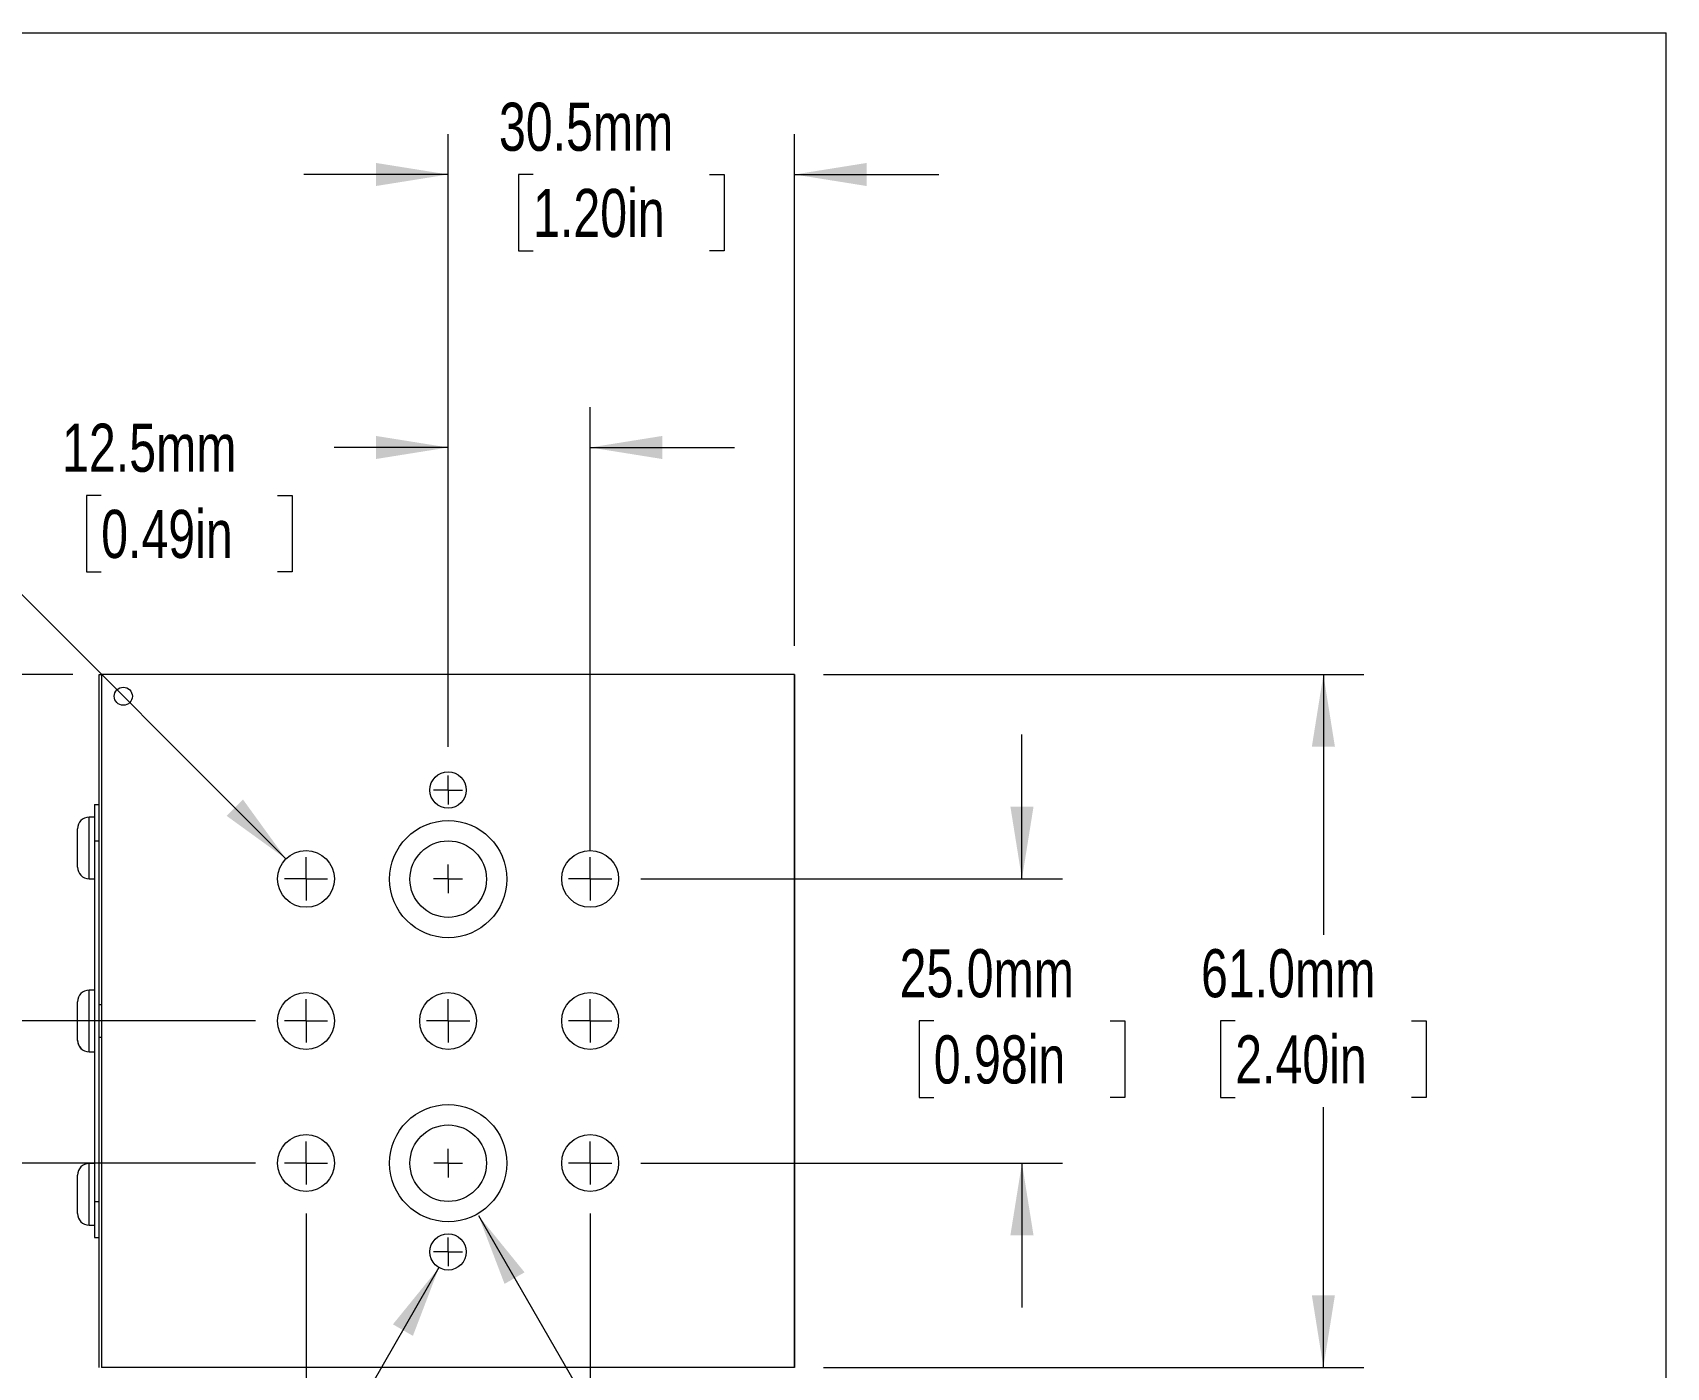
# Model space of a CAD drawing. Header units: millimetres. Extents: x 2 to 278, y 1 to 215.
# Drawn here: x 206.1 to 278, y 155.9 to 214.6 of the extents above; entities that cross this region are included whole.
import ezdxf

# ---------------------------------------------------------------- set-up
doc = ezdxf.new("R2010")
doc.units = ezdxf.units.MM
doc.styles.add('SLDTEXTSTYLE0', font='TXT', dxfattribs={"width": 0.75})
doc.styles.add('SLDTEXTSTYLE2', font='TXT', dxfattribs={"width": 0.7})
doc.dimstyles.new('SLDDIMSTYLE0', dxfattribs={"dimtxt": 2.116667, "dimasz": 3.175, "dimexe": 0, "dimexo": 0.0625, "dimgap": 0.529167, "dimtad": 0, "dimtih": 1, "dimtoh": 1, "dimdec": 1, "dimlfac": 2, "dimrnd": 1e-09, "dimzin": 12, "dimdsep": 46, "dimtxsty": 'SLDTEXTSTYLE0', "dimsah": 1, "dimcen": 0.09, "dimadec": 0, "dimazin": 3, "dimtfac": 1, "dimtdec": 1, "dimtmove": 0, "dimatfit": 0, "dimfxl": 1, "dimfrac": 2, "dimtolj": 1, "dimtzin": 12, "dimarcsym": 0})
doc.dimstyles.new('SLDDIMSTYLE1', dxfattribs={"dimtxt": 2.116667, "dimasz": 3.175, "dimexe": 0, "dimexo": 0.0625, "dimgap": 0.529167, "dimtad": 0, "dimtih": 1, "dimtoh": 1, "dimdec": 1, "dimlfac": 2, "dimrnd": 1e-09, "dimzin": 4, "dimdsep": 46, "dimtxsty": 'SLDTEXTSTYLE0', "dimsah": 1, "dimcen": 0.09, "dimadec": 0, "dimazin": 1, "dimtfac": 1, "dimtdec": 1, "dimtmove": 0, "dimatfit": 0, "dimfxl": 1, "dimfrac": 2, "dimtolj": 1, "dimtzin": 12, "dimarcsym": 0})
doc.dimstyles.new('SLDDIMSTYLE3', dxfattribs={"dimtxt": 2.116667, "dimasz": 3.175, "dimexe": 0, "dimexo": 0.0625, "dimgap": 0.529167, "dimtad": 0, "dimtih": 1, "dimtoh": 1, "dimdec": 1, "dimlfac": 2, "dimrnd": 1e-09, "dimzin": 4, "dimdsep": 46, "dimtxsty": 'SLDTEXTSTYLE0', "dimsah": 1, "dimcen": 0.09, "dimadec": 0, "dimazin": 1, "dimtfac": 1, "dimtdec": 1, "dimtofl": 0, "dimtmove": 0, "dimatfit": 3, "dimfxl": 1, "dimfrac": 2, "dimtolj": 1, "dimtzin": 12, "dimarcsym": 0})
doc.dimstyles.new('SLDDIMSTYLE4', dxfattribs={"dimtxt": 2.116667, "dimasz": 3.175, "dimexe": 0, "dimexo": 0.0625, "dimgap": 0.529167, "dimtad": 0, "dimtih": 1, "dimtoh": 1, "dimdec": 1, "dimlfac": 2, "dimrnd": 1e-09, "dimzin": 12, "dimdsep": 46, "dimtxsty": 'SLDTEXTSTYLE0', "dimsah": 1, "dimcen": 0, "dimadec": 0, "dimazin": 3, "dimtfac": 1, "dimtdec": 1, "dimtofl": 0, "dimtmove": 0, "dimatfit": 3, "dimfxl": 1, "dimfrac": 2, "dimtolj": 1, "dimtzin": 12, "dimarcsym": 0})

# ---------------------------------------------------------------- blocks, each defined once
blk = doc.blocks.new('_D_17')
at = {"color": 7, "linetype": 'Continuous', "lineweight": 0}
for p, q in [((224.398, 183.229), (224.398, 210.184)), ((239.638, 187.674), (239.638, 210.184)), ((224.398, 208.406), (218.048, 208.406)), ((228.14, 208.406), (227.496, 208.406)), ((227.496, 208.406), (227.496, 205.043)), ((235.897, 208.406), (236.541, 208.406)), ((236.541, 208.406), (236.541, 205.043)), ((239.638, 208.406), (245.988, 208.406)), ((227.496, 205.043), (228.14, 205.043)), ((236.541, 205.043), (235.897, 205.043))]:
    blk.add_line(p, q, dxfattribs=at)
at = {"color": 7, "linetype": 'Continuous', "lineweight": 18}
for points in [[(224.398, 208.406), (221.223, 208.914), (221.223, 207.898)], [(239.638, 208.406), (242.813, 207.898), (242.813, 208.914)]]:
    blk.add_solid(points, dxfattribs=at)
at = {"color": 7, "linetype": 'Continuous', "lineweight": 18, "char_height": 2.1167, "attachment_point": 1, "style": 'SLDTEXTSTYLE0'}
for s, insert in [('30.5mm', (226.636, 211.564)), ('1.20in', (228.14, 207.771))]:
    blk.add_mtext(s, dxfattribs=dict(at, insert=insert))
blk = doc.blocks.new('_D_18')
at = {"color": 7, "linetype": 'Continuous', "lineweight": 0}
for p, q in [((224.398, 183.229), (224.398, 198.173)), ((230.648, 178.684), (230.648, 198.173)), ((224.398, 196.395), (219.392, 196.395)), ((230.648, 196.395), (236.998, 196.395)), ((209.138, 194.284), (208.494, 194.284)), ((208.494, 194.284), (208.494, 190.921)), ((216.895, 194.284), (217.539, 194.284)), ((217.539, 194.284), (217.539, 190.921)), ((208.494, 190.921), (209.138, 190.921)), ((217.539, 190.921), (216.895, 190.921))]:
    blk.add_line(p, q, dxfattribs=at)
at = {"color": 7, "linetype": 'Continuous', "lineweight": 18}
for points in [[(224.398, 196.395), (221.223, 196.903), (221.223, 195.887)], [(230.648, 196.395), (233.823, 195.887), (233.823, 196.903)]]:
    blk.add_solid(points, dxfattribs=at)
at = {"color": 7, "linetype": 'Continuous', "lineweight": 18, "char_height": 2.1167, "attachment_point": 1, "style": 'SLDTEXTSTYLE0'}
for s, insert in [('12.5mm', (207.419, 197.442)), ('0.49in', (209.138, 193.65))]:
    blk.add_mtext(s, dxfattribs=dict(at, insert=insert))
blk = doc.blocks.new('_D_19')
at = {"color": 7, "linetype": 'Continuous', "lineweight": 0}
for p, q in [((240.908, 186.404), (264.681, 186.404)), ((262.903, 186.404), (262.903, 174.957)), ((259.024, 171.164), (258.381, 171.164)), ((258.381, 171.164), (258.381, 167.801)), ((266.782, 171.164), (267.425, 171.164)), ((267.425, 171.164), (267.425, 167.801)), ((258.381, 167.801), (259.024, 167.801)), ((267.425, 167.801), (266.782, 167.801)), ((262.903, 155.924), (262.903, 167.372)), ((240.908, 155.924), (264.681, 155.924))]:
    blk.add_line(p, q, dxfattribs=at)
at = {"color": 7, "linetype": 'Continuous', "lineweight": 18}
for points in [[(262.903, 186.404), (262.395, 183.229), (263.411, 183.229)], [(262.903, 155.924), (263.411, 159.099), (262.395, 159.099)]]:
    blk.add_solid(points, dxfattribs=at)
at = {"color": 7, "linetype": 'Continuous', "lineweight": 18, "char_height": 2.1167, "attachment_point": 1, "style": 'SLDTEXTSTYLE0'}
for s, insert in [('61.0mm', (257.521, 174.322)), ('2.40in', (259.024, 170.53))]:
    blk.add_mtext(s, dxfattribs=dict(at, insert=insert))
blk = doc.blocks.new('_D_20')
at = {"color": 7, "linetype": 'Continuous', "lineweight": 0}
for p, q in [((249.643, 177.414), (249.643, 183.764)), ((232.871, 177.414), (251.421, 177.414)), ((245.764, 171.164), (245.12, 171.164)), ((245.12, 171.164), (245.12, 167.801)), ((253.521, 171.164), (254.165, 171.164)), ((254.165, 171.164), (254.165, 167.801)), ((245.12, 167.801), (245.764, 167.801)), ((254.165, 167.801), (253.521, 167.801)), ((232.871, 164.914), (251.421, 164.914)), ((249.643, 164.914), (249.643, 158.564))]:
    blk.add_line(p, q, dxfattribs=at)
at = {"color": 7, "linetype": 'Continuous', "lineweight": 18}
for points in [[(249.643, 177.414), (250.151, 180.589), (249.135, 180.589)], [(249.643, 164.914), (249.135, 161.739), (250.151, 161.739)]]:
    blk.add_solid(points, dxfattribs=at)
at = {"color": 7, "linetype": 'Continuous', "lineweight": 18, "char_height": 2.1167, "attachment_point": 1, "style": 'SLDTEXTSTYLE0'}
for s, insert in [('25.0mm', (244.261, 174.322)), ('0.98in', (245.764, 170.53))]:
    blk.add_mtext(s, dxfattribs=dict(at, insert=insert))
blk = doc.blocks.new('_D_21')
at = {"color": 7, "linetype": 'Continuous', "lineweight": 0}
for p, q in [((192.096, 186.404), (192.096, 192.754)), ((207.888, 186.404), (190.318, 186.404)), ((188.218, 178.784), (187.574, 178.784)), ((187.574, 178.784), (187.574, 175.421)), ((195.975, 178.784), (196.619, 178.784)), ((196.619, 178.784), (196.619, 175.421)), ((187.574, 175.421), (188.218, 175.421)), ((196.619, 175.421), (195.975, 175.421)), ((215.926, 171.164), (190.318, 171.164)), ((192.096, 171.164), (192.096, 164.814))]:
    blk.add_line(p, q, dxfattribs=at)
at = {"color": 7, "linetype": 'Continuous', "lineweight": 18}
for points in [[(192.096, 186.404), (192.604, 189.579), (191.588, 189.579)], [(192.096, 171.164), (191.588, 167.989), (192.604, 167.989)]]:
    blk.add_solid(points, dxfattribs=at)
at = {"color": 7, "linetype": 'Continuous', "lineweight": 18, "char_height": 2.1167, "attachment_point": 1, "style": 'SLDTEXTSTYLE0'}
for s, insert in [('30.5mm', (186.714, 181.942)), ('1.20in', (188.218, 178.15))]:
    blk.add_mtext(s, dxfattribs=dict(at, insert=insert))
blk = doc.blocks.new('_D_22')
at = {"color": 7, "linetype": 'Continuous', "lineweight": 0}
for p, q in [((202.585, 171.164), (202.585, 177.514)), ((215.926, 171.164), (200.807, 171.164)), ((215.926, 164.914), (200.807, 164.914)), ((202.585, 159.894), (202.585, 164.914)), ((198.775, 159.894), (202.585, 159.894)), ((187.662, 157.783), (187.018, 157.783)), ((187.018, 157.783), (187.018, 154.42)), ((195.419, 157.783), (196.063, 157.783)), ((196.063, 157.783), (196.063, 154.42)), ((187.018, 154.42), (187.662, 154.42)), ((196.063, 154.42), (195.419, 154.42))]:
    blk.add_line(p, q, dxfattribs=at)
at = {"color": 7, "linetype": 'Continuous', "lineweight": 18}
for points in [[(202.585, 171.164), (203.093, 174.339), (202.077, 174.339)], [(202.585, 164.914), (202.077, 161.739), (203.093, 161.739)]]:
    blk.add_solid(points, dxfattribs=at)
at = {"color": 7, "linetype": 'Continuous', "lineweight": 18, "char_height": 2.1167, "attachment_point": 1, "style": 'SLDTEXTSTYLE0'}
for s, insert in [('12.5mm', (185.943, 160.941)), ('0.49in', (187.662, 157.148))]:
    blk.add_mtext(s, dxfattribs=dict(at, insert=insert))
blk = doc.blocks.new('_D_23')
at = {"color": 7, "linetype": 'Continuous', "lineweight": 0}
for p, q in [((218.148, 162.692), (218.148, 151.449)), ((230.648, 162.692), (230.648, 155.359)), ((230.648, 152.819), (230.648, 142.515)), ((218.148, 148.909), (218.148, 119.009)), ((230.648, 139.975), (230.648, 119.009)), ((218.148, 120.787), (211.798, 120.787)), ((220.52, 120.787), (219.876, 120.787)), ((219.876, 120.787), (219.876, 117.424)), ((228.277, 120.787), (228.921, 120.787)), ((228.921, 120.787), (228.921, 117.424)), ((230.648, 120.787), (236.998, 120.787)), ((219.876, 117.424), (220.52, 117.424)), ((228.921, 117.424), (228.277, 117.424))]:
    blk.add_line(p, q, dxfattribs=at)
at = {"color": 7, "linetype": 'Continuous', "lineweight": 18}
for points in [[(218.148, 120.787), (214.973, 121.295), (214.973, 120.279)], [(230.648, 120.787), (233.823, 120.279), (233.823, 121.295)]]:
    blk.add_solid(points, dxfattribs=at)
at = {"color": 7, "linetype": 'Continuous', "lineweight": 18, "char_height": 2.1167, "attachment_point": 1, "style": 'SLDTEXTSTYLE0'}
for s, insert in [('25.0mm', (219.016, 123.945)), ('0.98in', (220.52, 120.153))]:
    blk.add_mtext(s, dxfattribs=dict(at, insert=insert))
blk = doc.blocks.new('_D_24')
at = {"color": 7, "linetype": 'Continuous', "lineweight": 0}
for p, q in [((209.158, 154.654), (209.158, 135.878)), ((239.638, 154.654), (239.638, 142.765)), ((239.638, 140.225), (239.638, 124.775)), ((209.158, 133.338), (209.158, 109.051)), ((239.638, 122.235), (239.638, 109.051)), ((209.158, 110.829), (217.807, 110.829)), ((220.52, 110.829), (219.876, 110.829)), ((219.876, 110.829), (219.876, 107.466)), ((228.277, 110.829), (228.921, 110.829)), ((228.921, 110.829), (228.921, 107.466)), ((239.638, 110.829), (230.989, 110.829)), ((219.876, 107.466), (220.52, 107.466)), ((228.921, 107.466), (228.277, 107.466))]:
    blk.add_line(p, q, dxfattribs=at)
at = {"color": 7, "linetype": 'Continuous', "lineweight": 18}
for points in [[(209.158, 110.829), (212.333, 110.321), (212.333, 111.337)], [(239.638, 110.829), (236.463, 111.337), (236.463, 110.321)]]:
    blk.add_solid(points, dxfattribs=at)
at = {"color": 7, "linetype": 'Continuous', "lineweight": 18, "char_height": 2.1167, "attachment_point": 1, "style": 'SLDTEXTSTYLE0'}
for s, insert in [('61.0mm', (219.016, 113.986)), ('2.40in', (220.52, 110.194))]:
    blk.add_mtext(s, dxfattribs=dict(at, insert=insert))
blk = doc.blocks.new('_D_25')
at = {"color": 7, "linetype": 'Continuous', "lineweight": 0}
for p, q in [((225.735, 162.599), (237.92, 141.495)), ((237.92, 141.495), (241.73, 141.495))]:
    blk.add_line(p, q, dxfattribs=at)
at = {"color": 7, "linetype": 'Continuous', "lineweight": 18}
blk.add_solid([(225.735, 162.599), (226.882, 159.596), (227.762, 160.104)], dxfattribs=at)
at = {"color": 7, "linetype": 'Continuous', "lineweight": 18, "attachment_point": 1, "style": 'SLDTEXTSTYLE0'}
for s, insert, char_height in [('CLEARANCE BORE', (241.73, 142.541), 2.11667), ('FOR USE WITH', (241.73, 139.178), 2.11667), ('M6 [1/4in] CAP SCREWS', (241.73, 135.815), 2.11667), ('2 PLACES', (241.73, 132.452), 2.1167)]:
    blk.add_mtext(s, dxfattribs=dict(at, insert=insert, char_height=char_height))
blk = doc.blocks.new('_D_26')
at = {"color": 7, "linetype": 'Continuous', "lineweight": 0}
for p, q in [((223.998, 160.312), (207.681, 132.049)), ((207.681, 132.049), (203.871, 132.049))]:
    blk.add_line(p, q, dxfattribs=at)
at = {"color": 7, "linetype": 'Continuous', "lineweight": 18}
blk.add_solid([(223.998, 160.312), (221.971, 157.816), (222.851, 157.308)], dxfattribs=at)
at = {"color": 7, "linetype": 'Continuous', "lineweight": 18, "attachment_point": 1, "style": 'SLDTEXTSTYLE0'}
for s, insert, char_height in [('%%c', (152.917, 133.096), 2.1167), ('3.2mm [', (156.112, 133.096), 2.1167), ('%%c', (167.083, 133.096), 2.1167), ('0.13in] ALIGNMENT BORE', (170.278, 133.096), 2.11667), ('FOR USE WITH', (185.53, 129.733), 2.11667), ('%%c', (161.235, 126.37), 2.1167), ('1/8in DOWEL PIN (INCLUDED)', (164.43, 126.37), 2.11667), ('40.6mm [1.60in] CENTER TO CENTER', (155.94, 123.006), 2.11667), ('WHEN STACKING MULTIPLE MT1 STAGES', (151.142, 119.643), 2.11667), ('2 PLACES, BOTH SIDES', (174.637, 116.28), 2.11667)]:
    blk.add_mtext(s, dxfattribs=dict(at, insert=insert, char_height=char_height))
blk = doc.blocks.new('_D_27')
at = {"color": 7, "linetype": 'Continuous', "lineweight": 0}
for p, q in [((193.755, 201.808), (189.945, 201.808)), ((217.264, 178.298), (193.755, 201.808))]:
    blk.add_line(p, q, dxfattribs=at)
at = {"color": 7, "linetype": 'Continuous', "lineweight": 18}
blk.add_solid([(217.264, 178.298), (215.378, 180.903), (214.66, 180.184)], dxfattribs=at)
at = {"color": 7, "linetype": 'Continuous', "lineweight": 18, "attachment_point": 1}
for s, insert, char_height, style in [('M6 x 1.0 THREAD', (167.634, 202.855), 2.11667, 'SLDTEXTSTYLE2'), ('6.2mm [0.25in] DEEP', (162.648, 199.491), 2.11667, 'SLDTEXTSTYLE0'), ('7 PLACES', (177.323, 196.128), 2.1167, 'SLDTEXTSTYLE0')]:
    blk.add_mtext(s, dxfattribs=dict(at, insert=insert, char_height=char_height, style=style))
blk = doc.blocks.new('SW_CENTERMARKSYMBOL_15')
at = {"color": 0, "linetype": 'Continuous', "lineweight": 18}
for q in [(0, 0.9525), (-0.9525, 0), (0, -0.9525), (0.9525, 0)]:
    blk.add_line((0, 0), q, dxfattribs=at)
blk = doc.blocks.new('SW_CENTERMARKSYMBOL_16')
at = {"color": 0, "linetype": 'Continuous', "lineweight": 18}
for q in [(0, 0.9525), (-0.9525, 0), (0, -0.9525), (0.9525, 0)]:
    blk.add_line((0, 0), q, dxfattribs=at)
blk = doc.blocks.new('SW_CENTERMARKSYMBOL_17')
at = {"color": 0, "linetype": 'Continuous', "lineweight": 18}
for q in [(0, 0.9525), (-0.9525, 0), (0, -0.9525), (0.9525, 0)]:
    blk.add_line((0, 0), q, dxfattribs=at)
blk = doc.blocks.new('SW_CENTERMARKSYMBOL_18')
at = {"color": 0, "linetype": 'Continuous', "lineweight": 18}
for q in [(0, 0.9525), (-0.9525, 0), (0, -0.9525), (0.9525, 0)]:
    blk.add_line((0, 0), q, dxfattribs=at)
blk = doc.blocks.new('SW_CENTERMARKSYMBOL_19')
at = {"color": 0, "linetype": 'Continuous', "lineweight": 18}
for q in [(0, 0.9525), (-0.9525, 0), (0, -0.9525), (0.9525, 0)]:
    blk.add_line((0, 0), q, dxfattribs=at)
blk = doc.blocks.new('SW_CENTERMARKSYMBOL_20')
at = {"color": 0, "linetype": 'Continuous', "lineweight": 18}
for q in [(0, 0.9525), (-0.9525, 0), (0, -0.9525), (0.9525, 0)]:
    blk.add_line((0, 0), q, dxfattribs=at)
blk = doc.blocks.new('SW_CENTERMARKSYMBOL_21')
at = {"color": 0, "linetype": 'Continuous', "lineweight": 18}
for q in [(0, 0.9525), (-0.9525, 0), (0, -0.9525), (0.9525, 0)]:
    blk.add_line((0, 0), q, dxfattribs=at)
blk = doc.blocks.new('SW_CENTERMARKSYMBOL_22')
at = {"color": 0, "linetype": 'Continuous', "lineweight": 18}
for q in [(-0.635, 0), (0, 0.635), (0, -0.635), (0.635, 0)]:
    blk.add_line((0, 0), q, dxfattribs=at)
blk = doc.blocks.new('SW_CENTERMARKSYMBOL_23')
at = {"color": 0, "linetype": 'Continuous', "lineweight": 18}
for q in [(-0.635, 0), (0, 0.635), (0, -0.635), (0.635, 0)]:
    blk.add_line((0, 0), q, dxfattribs=at)
blk = doc.blocks.new('SW_CENTERMARKSYMBOL_24')
at = {"color": 0, "linetype": 'Continuous', "lineweight": 18}
for q in [(-0.635, 0), (0, 0.635), (0, -0.635), (0.635, 0)]:
    blk.add_line((0, 0), q, dxfattribs=at)
blk = doc.blocks.new('SW_CENTERMARKSYMBOL_25')
at = {"color": 0, "linetype": 'Continuous', "lineweight": 18}
for q in [(-0.635, 0), (0, 0.635), (0, -0.635), (0.635, 0)]:
    blk.add_line((0, 0), q, dxfattribs=at)

msp = doc.modelspace()

# ---------------------------------------------------------------- linework, layer by layer
at = {"color": 7, "linetype": 'Continuous', "lineweight": 18}
for p, q in [((1.579, 214.645), (277.989, 214.645)), ((277.989, 0.903), (277.989, 214.645)), ((209.036, 186.395), (209.036, 180.68)), ((209.158, 186.395), (209.036, 186.395)), ((209.158, 186.404), (209.158, 155.924)), ((239.638, 186.404), (209.158, 186.404)), ((239.638, 186.404), (239.638, 155.924)), ((239.643, 186.395), (239.638, 186.395)), ((239.643, 155.915), (239.643, 186.395)), ((208.845, 180.68), (209.036, 180.68)), ((208.845, 180.68), (208.845, 179.093)), ((209.036, 180.68), (209.036, 179.093)), ((208.845, 180.128), (208.604, 180.128)), ((208.604, 177.423), (208.604, 180.128)), ((208.096, 177.931), (208.096, 179.62)), ((208.845, 179.093), (209.036, 179.093)), ((208.845, 179.093), (208.845, 163.218)), ((209.036, 179.093), (209.036, 163.218)), ((208.604, 177.423), (208.845, 177.423)), ((208.845, 172.517), (208.604, 172.517)), ((208.604, 169.812), (208.604, 172.517)), ((208.096, 170.32), (208.096, 172.009)), ((209.158, 171.876), (209.036, 171.876)), ((209.036, 170.453), (209.158, 170.453)), ((208.096, 170.311), (208.096, 170.32)), ((208.604, 169.812), (208.845, 169.812)), ((208.604, 169.803), (208.604, 169.812)), ((208.604, 169.803), (208.845, 169.803)), ((208.845, 164.888), (208.604, 164.888)), ((208.604, 162.183), (208.604, 164.888)), ((208.096, 162.691), (208.096, 164.38)), ((208.845, 163.218), (208.845, 161.63)), ((208.845, 163.218), (209.036, 163.218)), ((209.036, 163.218), (209.036, 161.63)), ((208.604, 162.183), (208.845, 162.183)), ((208.845, 161.63), (209.036, 161.63)), ((209.036, 161.63), (209.036, 155.915)), ((239.638, 155.924), (209.158, 155.924))]:
    msp.add_line(p, q, dxfattribs=at)
for centre, radius in [((210.111, 185.452), 0.397), ((224.398, 181.324), 0.8), ((224.403, 177.405), 2.578), ((224.403, 177.405), 1.683), ((218.148, 177.414), 1.25), ((230.648, 177.414), 1.25), ((218.148, 171.164), 1.25), ((224.398, 171.164), 1.25), ((230.648, 171.164), 1.25), ((224.403, 164.905), 2.578), ((218.148, 164.914), 1.25), ((224.403, 164.905), 1.683), ((230.648, 164.914), 1.25), ((224.398, 161.004), 0.8)]:
    msp.add_circle(centre, radius, dxfattribs=at)
for centre, start, end in [((208.604, 179.62), 90, 180), ((208.604, 177.931), 180, 270), ((208.604, 172.009), 90, 180), ((208.604, 170.32), 180, 270), ((208.604, 170.311), 180, 270), ((208.604, 164.38), 90, 180), ((208.604, 162.691), 180, 270)]:
    msp.add_arc(centre, 0.508, start, end, dxfattribs=at)

# ---------------------------------------------------------------- block references
at = {"color": 7, "linetype": 'Continuous', "lineweight": 0}
for name, p in [('SW_CENTERMARKSYMBOL_23', (224.398, 181.324)), ('SW_CENTERMARKSYMBOL_15', (218.148, 177.414)), ('SW_CENTERMARKSYMBOL_18', (230.648, 177.414)), ('SW_CENTERMARKSYMBOL_24', (224.398, 177.414)), ('SW_CENTERMARKSYMBOL_16', (218.148, 171.164)), ('SW_CENTERMARKSYMBOL_21', (224.398, 171.164)), ('SW_CENTERMARKSYMBOL_19', (230.648, 171.164)), ('SW_CENTERMARKSYMBOL_17', (218.148, 164.914)), ('SW_CENTERMARKSYMBOL_25', (224.403, 164.905)), ('SW_CENTERMARKSYMBOL_20', (230.648, 164.914)), ('SW_CENTERMARKSYMBOL_22', (224.398, 161.004))]:
    msp.add_blockref(name, p, dxfattribs=at)

# ---------------------------------------------------------------- dimensions: what is measured, and where the dimension line sits
at = {"color": 7, "linetype": 'Continuous', "lineweight": 18}
for base, p1, p2, dimstyle, picture, middle in [((224.398, 208.406), (239.638, 186.404), (224.398, 181.959), 'SLDDIMSTYLE0', '_D_17', (232.018, 208.406)), ((230.648, 196.395), (224.398, 181.959), (230.648, 177.414), 'SLDDIMSTYLE0', '_D_18', (212.801, 196.395)), ((230.648, 120.787), (218.148, 163.962), (230.648, 163.962), 'SLDDIMSTYLE1', '_D_23', (224.398, 120.787)), ((209.158, 110.829), (239.638, 155.924), (209.158, 155.924), 'SLDDIMSTYLE3', '_D_24', (224.398, 110.829))]:
    dim = msp.add_linear_dim(base=base, p1=p1, p2=p2, dimstyle=dimstyle, dxfattribs=at)
    dim.commit()
    dim.dimension.update_dxf_attribs({"geometry": picture, "text_midpoint": middle, "dimtype": 160})
for p1, p2, text, picture, middle in [((219.032, 176.531), (217.264, 178.298), 'M6 x 1.0 THREAD\\P6.2mm [0.25in] DEEP\\P7 PLACES', '_D_27', (176.296, 201.808)), ((223.061, 167.23), (225.735, 162.599), 'CLEARANCE BORE\\PFOR USE WITH\\PM6 [1/4in] CAP SCREWS\\P2 PLACES', '_D_25', (257.842, 141.495)), ((224.798, 161.697), (223.998, 160.312), '%%c3.2mm [%%c0.13in] ALIGNMENT BORE\\PFOR USE WITH\\P%%c1/8in DOWEL PIN (INCLUDED)\\P40.6mm [1.60in] CENTER TO CENTER\\PWHEN STACKING MULTIPLE MT1 STAGES\\P2 PLACES, BOTH SIDES', '_D_26', (177.506, 132.049))]:
    dim = msp.add_diameter_dim_2p(p1=p1, p2=p2, text=text, dimstyle='SLDDIMSTYLE4', override={"dimpost": '<>'}, dxfattribs=at)
    dim.commit()
    dim.dimension.update_dxf_attribs({"geometry": picture, "text_midpoint": middle, "dimtype": 163})
for base, p1, p2, dimstyle, picture, middle in [((192.096, 171.164), (209.158, 186.404), (217.196, 171.164), 'SLDDIMSTYLE0', '_D_21', (192.096, 178.784)), ((262.903, 155.924), (239.638, 186.404), (239.638, 155.924), 'SLDDIMSTYLE3', '_D_19', (262.903, 171.164)), ((249.643, 164.914), (231.601, 177.414), (231.601, 164.914), 'SLDDIMSTYLE1', '_D_20', (249.643, 171.164)), ((202.585, 164.914), (217.196, 171.164), (217.196, 164.914), 'SLDDIMSTYLE0', '_D_22', (202.585, 159.894))]:
    dim = msp.add_linear_dim(base=base, p1=p1, p2=p2, angle=90, dimstyle=dimstyle, dxfattribs=at)
    dim.commit()
    dim.dimension.update_dxf_attribs({"geometry": picture, "text_midpoint": middle, "dimtype": 160})

doc.saveas('drawing.dxf')
